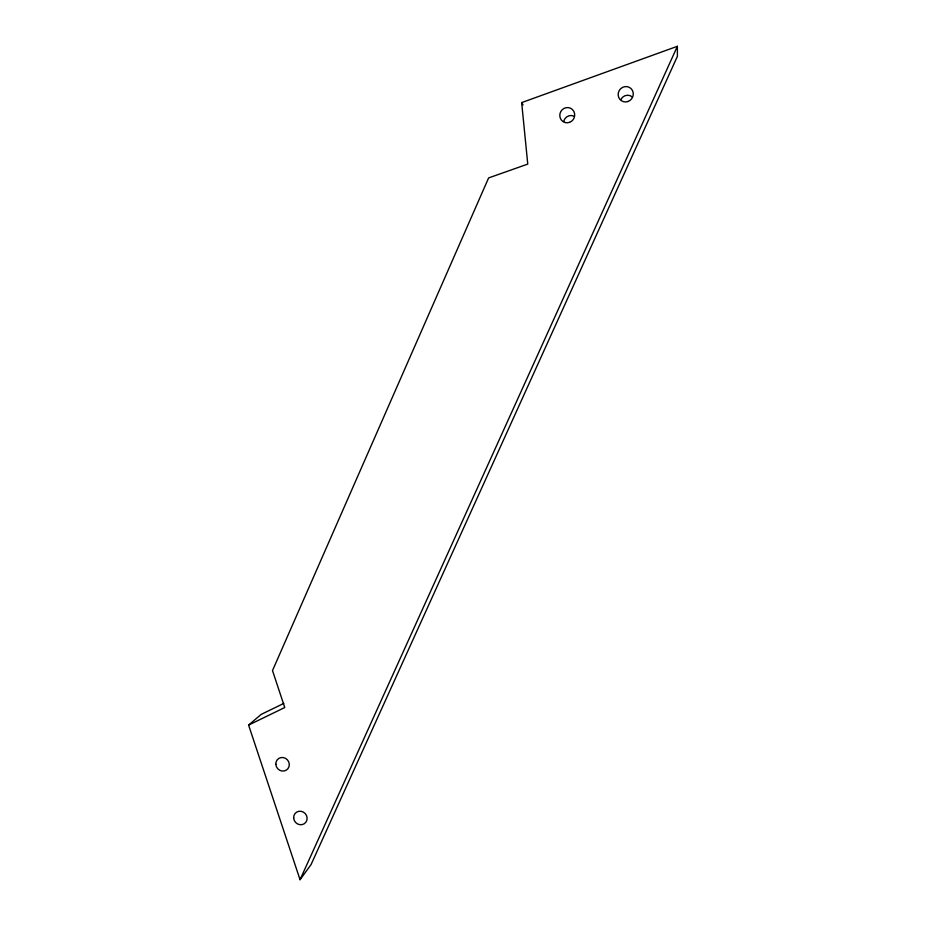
<?xml version="1.0" encoding="UTF-8"?>
<svg xmlns="http://www.w3.org/2000/svg" width="926" height="926" viewBox="0 0 926 926"><rect width="100%" height="100%" fill="white"/><g stroke="black" fill="none" stroke-linecap="round" stroke-linejoin="round"><path stroke-width="1.39" d="M300.047 879.7L677.369 46.3L521.662 102.601L527.762 164.087L488.615 177.931L272.499 670.574L284.757 707.533L248.596 725.081L300.047 879.7L311.067 864.56L677.404 56.301L677.369 46.3M248.596 725.081L261.178 714.397L283.784 703.413M521.662 102.601L523.063 104.904M620.895 99.464A7.524 7.246 -57 0 1 632.342 96.987M563.679 121.526A7.443 7.176 -62.2 0 1 574.062 116.213M628.002 101.501A7.778 7.477 -57.3 0 0 630.826 88.387A7.778 7.477 -57.3 0 0 618.337 92.866A7.778 7.477 -57.3 0 0 628.002 101.501M569.525 122.371A7.686 7.408 -62.5 0 0 572.268 109.384A7.686 7.408 -62.5 0 0 559.952 113.794A7.686 7.408 -62.5 0 0 569.525 122.371M275.832 764.344A6.968 6.575 49.9 0 0 286.308 770.143A6.968 6.575 49.9 0 0 285.532 758.348A6.968 6.575 49.9 0 0 275.832 764.344M293.658 818.005A6.957 6.551 47.1 0 0 304.133 823.827A6.957 6.551 47.1 0 0 303.369 812.102A6.957 6.551 47.1 0 0 293.658 818.005"/></g></svg>
